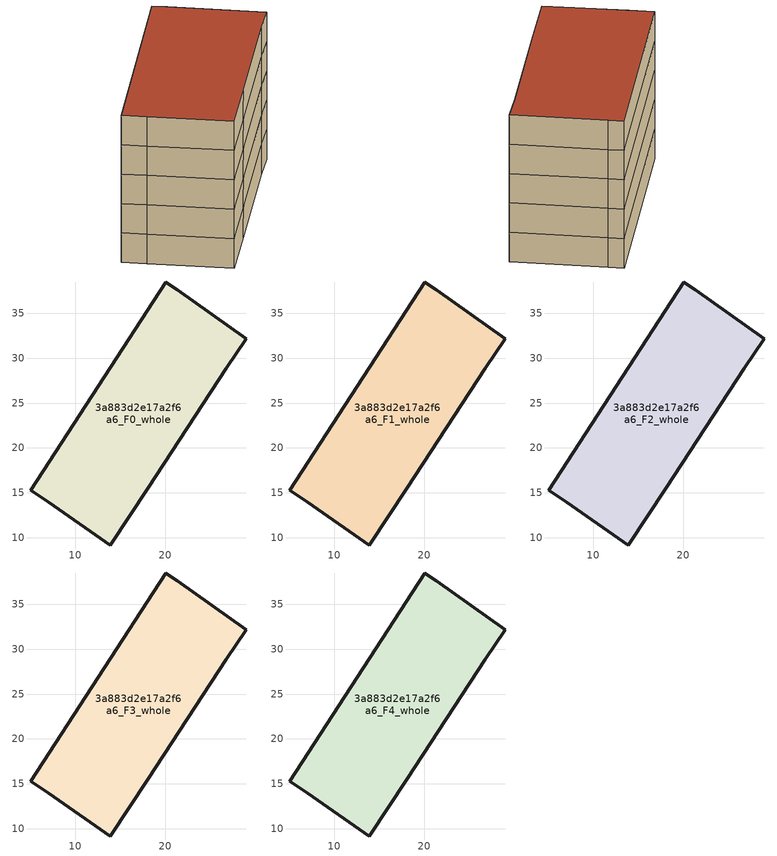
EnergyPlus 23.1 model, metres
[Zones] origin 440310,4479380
3a883d2e17a2f6a6_F0_whole
 floor ground (EU_floor_Construction): 29.06,32.15 26.81,28.9 18.11,15.53 13.9,9.17 7.02,13.92 5.03,15.29 20.1,38.51 21.35,37.63 z0
 wall outside (EU_wall_Construction): 20.1,38.51 5.03,15.29 7.02,13.92 13.9,9.17 18.11,15.53 26.81,28.9 29.06,32.15 21.35,37.63 20.1,38.51 z0:3
3a883d2e17a2f6a6_F1_whole
 floor to 3a883d2e17a2f6a6_F0_whole (EU_floor_Construction): 29.06,32.15 26.81,28.9 18.11,15.53 13.9,9.17 7.02,13.92 5.03,15.29 20.1,38.51 21.35,37.63 z3
 wall outside (EU_wall_Construction): 20.1,38.51 5.03,15.29 7.02,13.92 13.9,9.17 18.11,15.53 26.81,28.9 29.06,32.15 21.35,37.63 20.1,38.51 z3:6
3a883d2e17a2f6a6_F2_whole
 floor to 3a883d2e17a2f6a6_F1_whole (EU_floor_Construction): 29.06,32.15 26.81,28.9 18.11,15.53 13.9,9.17 7.02,13.92 5.03,15.29 20.1,38.51 21.35,37.63 z6
 wall outside (EU_wall_Construction): 20.1,38.51 5.03,15.29 7.02,13.92 13.9,9.17 18.11,15.53 26.81,28.9 29.06,32.15 21.35,37.63 20.1,38.51 z6:9
3a883d2e17a2f6a6_F3_whole
 floor to 3a883d2e17a2f6a6_F2_whole (EU_floor_Construction): 29.06,32.15 26.81,28.9 18.11,15.53 13.9,9.17 7.02,13.92 5.03,15.29 20.1,38.51 21.35,37.63 z9
 wall outside (EU_wall_Construction): 20.1,38.51 5.03,15.29 7.02,13.92 13.9,9.17 18.11,15.53 26.81,28.9 29.06,32.15 21.35,37.63 20.1,38.51 z9:12
3a883d2e17a2f6a6_F4_whole
 floor to 3a883d2e17a2f6a6_F3_whole (EU_floor_Construction): 29.06,32.15 26.81,28.9 18.11,15.53 13.9,9.17 7.02,13.92 5.03,15.29 20.1,38.51 21.35,37.63 z12
 wall outside (EU_wall_Construction): 20.1,38.51 5.03,15.29 7.02,13.92 13.9,9.17 18.11,15.53 26.81,28.9 29.06,32.15 21.35,37.63 20.1,38.51 z12:15
 roof outside (EU_roof_Construction): 18.11,15.53 26.81,28.9 29.06,32.15 21.35,37.63 20.1,38.51 5.03,15.29 7.02,13.92 13.9,9.17 z15
[Building]
EU S2 Campaign: North Axis=0; Terrain=City; Solar Distribution=FullExterior
[Site:Location]
Madrid: Latitude=40.5; Longitude=-3.5; Time Zone=1; Elevation=609
[SizingPeriod:WeatherFileDays]
AnnualSizingPeriod: Begin Month=1; Begin Day of Month=1; End Month=12; End Day of Month=31; Day of Week for Start Day=Monday; Use Weather File Daylight Saving Period=No; Use Weather File Rain and Snow Indicators=No
[MATERIAL]
EU_InternalMass_Material: Roughness=MediumRough; Thickness=0.1; Conductivity=1; Density=1800; Specific Heat=900; Thermal Absorptance=0.9; Solar Absorptance=0.7; Visible Absorptance=0.7
[MATERIAL:NOMASS] Roughness=MediumRough; Thermal Absorptance=0.9; Solar Absorptance=0.7; Visible Absorptance=0.7
Name | Thermal Resistance
EU_wall_NoMass | 0.609216
EU_roof_NoMass | 0.513268
EU_floor_NoMass | 0.568163
[CONSTRUCTION]
EU_wall_Construction: EU_wall_NoMass
EU_roof_Construction: EU_roof_NoMass
EU_floor_Construction: EU_floor_NoMass
EU_InternalMass_Construction: EU_InternalMass_Material
[ZONE] Type=1; Multiplier=1; Ceiling Height=autocalculate; Volume=898.594; Floor Area=autocalculate; Part of Total Floor Area=Yes
3a883d2e17a2f6a6_F0_whole; 3a883d2e17a2f6a6_F1_whole; 3a883d2e17a2f6a6_F2_whole; 3a883d2e17a2f6a6_F3_whole; 3a883d2e17a2f6a6_F4_whole
[INTERNALMASS] Construction=EU_InternalMass_Construction; Surface Area=299.531
Name | Zone or ZoneList
3a883d2e17a2f6a6_F0_whole_EU_InternalMass | 3a883d2e17a2f6a6_F0_whole
3a883d2e17a2f6a6_F1_whole_EU_InternalMass | 3a883d2e17a2f6a6_F1_whole
3a883d2e17a2f6a6_F2_whole_EU_InternalMass | 3a883d2e17a2f6a6_F2_whole
3a883d2e17a2f6a6_F3_whole_EU_InternalMass | 3a883d2e17a2f6a6_F3_whole
3a883d2e17a2f6a6_F4_whole_EU_InternalMass | 3a883d2e17a2f6a6_F4_whole
[OTHEREQUIPMENT] Fuel Type=Electricity; Design Level Calculation Method=Watts/Area; Power per Zone Floor Area=1; Fraction Latent=0; Fraction Radiant=0; Fraction Lost=0; Carbon Dioxide Generation Rate=0; EndUse Subcategory=EU_Step8_InternalGains
Name | Zone or ZoneList or Space or SpaceList | Schedule
EU_Step8_InternalGain_3a883d2e17a2f6a6_F0_whole_f000 | 3a883d2e17a2f6a6_F0_whole | EU_Step8_GainSchedule_3a883d2e17a2f6a6_F0_whole_f000
EU_Step8_InternalGain_3a883d2e17a2f6a6_F1_whole_f000 | 3a883d2e17a2f6a6_F1_whole | EU_Step8_GainSchedule_3a883d2e17a2f6a6_F1_whole_f000
EU_Step8_InternalGain_3a883d2e17a2f6a6_F2_whole_f000 | 3a883d2e17a2f6a6_F2_whole | EU_Step8_GainSchedule_3a883d2e17a2f6a6_F2_whole_f000
EU_Step8_InternalGain_3a883d2e17a2f6a6_F3_whole_f000 | 3a883d2e17a2f6a6_F3_whole | EU_Step8_GainSchedule_3a883d2e17a2f6a6_F3_whole_f000
EU_Step8_InternalGain_3a883d2e17a2f6a6_F4_whole_f000 | 3a883d2e17a2f6a6_F4_whole | EU_Step8_GainSchedule_3a883d2e17a2f6a6_F4_whole_f000
[ZONEVENTILATION:DESIGNFLOWRATE] Schedule=EU_AlwaysOn; Design Flow Rate Calculation Method=AirChanges/Hour; Air Changes per Hour=0.752966; Ventilation Type=Natural; Fan Pressure Rise=0; Fan Total Efficiency=1; Constant Term Coefficient=1; Temperature Term Coefficient=0; Velocity Term Coefficient=0; Velocity Squared Term Coefficient=0; Minimum Indoor Temperature=-100; Maximum Indoor Temperature=100; Delta Temperature=-100; Minimum Outdoor Temperature=-100; Maximum Outdoor Temperature=100; Maximum Wind Speed=40
Name | Zone or ZoneList or Space or SpaceList
EU_ConstantAir_3a883d2e17a2f6a6_F0_whole | 3a883d2e17a2f6a6_F0_whole
EU_ConstantAir_3a883d2e17a2f6a6_F1_whole | 3a883d2e17a2f6a6_F1_whole
EU_ConstantAir_3a883d2e17a2f6a6_F2_whole | 3a883d2e17a2f6a6_F2_whole
EU_ConstantAir_3a883d2e17a2f6a6_F3_whole | 3a883d2e17a2f6a6_F3_whole
EU_ConstantAir_3a883d2e17a2f6a6_F4_whole | 3a883d2e17a2f6a6_F4_whole
[HVACTEMPLATE:THERMOSTAT] Constant Heating Setpoint=20; Constant Cooling Setpoint=50
EU_HeatOnly_3a883d2e17a2f6a6_F0_whole; EU_HeatOnly_3a883d2e17a2f6a6_F1_whole; EU_HeatOnly_3a883d2e17a2f6a6_F2_whole; EU_HeatOnly_3a883d2e17a2f6a6_F3_whole; EU_HeatOnly_3a883d2e17a2f6a6_F4_whole
[HVACTEMPLATE:ZONE:IDEALLOADSAIRSYSTEM] System Availability Schedule=EU_AlwaysOn; Maximum Heating Supply Air Temperature=50; Minimum Cooling Supply Air Temperature=13; Maximum Heating Supply Air Humidity Ratio=0.0156; Minimum Cooling Supply Air Humidity Ratio=0.0077; Heating Limit=NoLimit; Cooling Limit=NoLimit; Heating Availability Schedule=EU_AlwaysOn; Cooling Availability Schedule=EU_CoolingOff; Dehumidification Control Type=ConstantSensibleHeatRatio; Cooling Sensible Heat Ratio=0.7; Dehumidification Setpoint=60; Humidification Control Type=None; Humidification Setpoint=30; Outdoor Air Method=None; Outdoor Air Flow Rate per Person=0.00944; Outdoor Air Flow Rate per Zone Floor Area=0; Outdoor Air Flow Rate per Zone=0; Demand Controlled Ventilation Type=None; Outdoor Air Economizer Type=NoEconomizer; Heat Recovery Type=None; Sensible Heat Recovery Effectiveness=0.7; Latent Heat Recovery Effectiveness=0.65
Name | Template Thermostat
3a883d2e17a2f6a6_F0_whole | EU_HeatOnly_3a883d2e17a2f6a6_F0_whole
3a883d2e17a2f6a6_F1_whole | EU_HeatOnly_3a883d2e17a2f6a6_F1_whole
3a883d2e17a2f6a6_F2_whole | EU_HeatOnly_3a883d2e17a2f6a6_F2_whole
3a883d2e17a2f6a6_F3_whole | EU_HeatOnly_3a883d2e17a2f6a6_F3_whole
3a883d2e17a2f6a6_F4_whole | EU_HeatOnly_3a883d2e17a2f6a6_F4_whole
[SIZING:ZONE] Zone Cooling Design Supply Air Temperature Input Method=SupplyAirTemperature; Zone Cooling Design Supply Air Temperature=13; Zone Heating Design Supply Air Temperature Input Method=SupplyAirTemperature; Zone Heating Design Supply Air Temperature=50; Zone Cooling Design Supply Air Humidity Ratio=0.008; Zone Heating Design Supply Air Humidity Ratio=0.008; Cooling Design Air Flow Method=DesignDay; Cooling Design Air Flow Rate=0; Cooling Minimum Air Flow per Zone Floor Area=0.000762; Cooling Minimum Air Flow=0; Cooling Minimum Air Flow Fraction=0.2; Heating Design Air Flow Method=DesignDay; Heating Design Air Flow Rate=0; Heating Maximum Air Flow per Zone Floor Area=0.002032; Heating Maximum Air Flow=0.141576; Heating Maximum Air Flow Fraction=0.3; Account for Dedicated Outdoor Air System=No; Dedicated Outdoor Air System Control Strategy=NeutralSupplyAir; Dedicated Outdoor Air Low Setpoint Temperature for Design=autosize; Dedicated Outdoor Air High Setpoint Temperature for Design=autosize; Zone Load Sizing Method=Sensible Load Only No Latent Load; Zone Latent Cooling Design Supply Air Humidity Ratio Input Method=HumidityRatioDifference; Zone Cooling Design Supply Air Humidity Ratio Difference=0.005; Zone Latent Heating Design Supply Air Humidity Ratio Input Method=HumidityRatioDifference; Zone Humidification Design Supply Air Humidity Ratio Difference=0.005
3a883d2e17a2f6a6_F0_whole; 3a883d2e17a2f6a6_F1_whole; 3a883d2e17a2f6a6_F2_whole; 3a883d2e17a2f6a6_F3_whole; 3a883d2e17a2f6a6_F4_whole
[SCHEDULE:CONSTANT]
Name | Hourly Value
EU_AlwaysOn | 1
EU_CoolingOff | 0
[SCHEDULE:FILE] Column Number=1; Rows to Skip at Top=0; Number of Hours of Data=8760; Column Separator=Comma; Interpolate to Timestep=No; Minutes per Item=60; Adjust Schedule for Daylight Savings=Yes
Name | File
EU_Step8_GainSchedule_3a883d2e17a2f6a6_F0_whole_f000 | C:\Users\o_iseri\Desktop\OpenUBEM\openubem\outputs\eu_evidence\EU-11\ES-MAD-BERRUGUETE\idfs\3a883d2e17a2f6a6\3a883d2e17a2f6a6_F0_whole_f000_gain.csv
EU_Step8_GainSchedule_3a883d2e17a2f6a6_F1_whole_f000 | C:\Users\o_iseri\Desktop\OpenUBEM\openubem\outputs\eu_evidence\EU-11\ES-MAD-BERRUGUETE\idfs\3a883d2e17a2f6a6\3a883d2e17a2f6a6_F1_whole_f000_gain.csv
EU_Step8_GainSchedule_3a883d2e17a2f6a6_F2_whole_f000 | C:\Users\o_iseri\Desktop\OpenUBEM\openubem\outputs\eu_evidence\EU-11\ES-MAD-BERRUGUETE\idfs\3a883d2e17a2f6a6\3a883d2e17a2f6a6_F2_whole_f000_gain.csv
EU_Step8_GainSchedule_3a883d2e17a2f6a6_F3_whole_f000 | C:\Users\o_iseri\Desktop\OpenUBEM\openubem\outputs\eu_evidence\EU-11\ES-MAD-BERRUGUETE\idfs\3a883d2e17a2f6a6\3a883d2e17a2f6a6_F3_whole_f000_gain.csv
EU_Step8_GainSchedule_3a883d2e17a2f6a6_F4_whole_f000 | C:\Users\o_iseri\Desktop\OpenUBEM\openubem\outputs\eu_evidence\EU-11\ES-MAD-BERRUGUETE\idfs\3a883d2e17a2f6a6\3a883d2e17a2f6a6_F4_whole_f000_gain.csv
